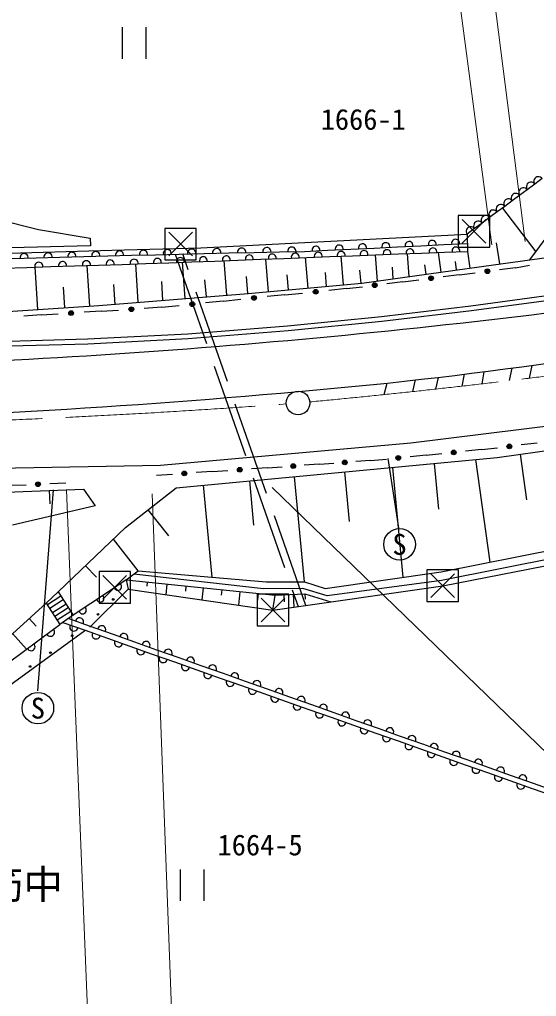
# Model space of a CAD drawing. Units: millimetres, scale not verified. Extents: x 40000 to 680000, y 20000 to 380000.
# Drawn here: x 450322 to 483058, y 242531 to 304343 of the extents above; entities that cross this region are included whole.
import ezdxf
from ezdxf.enums import TextEntityAlignment as Align

# ---------------------------------------------------------------- set-up
doc = ezdxf.new("R2010")
doc.units = ezdxf.units.MM
doc.header["$LTSCALE"] = 1000
doc.linetypes.add('CHAIN', pattern=[18.5, 12, -1.5, 3.5, -1.5])
doc.linetypes.add('DASHED', pattern=[7.5, 6, -1.5])
for name, color, linetype, lineweight in [('M-BGD', 7, 'Continuous', 25), ('M-BGD-EXST', 7, 'Continuous', 25), ('M-BMK', 2, 'CHAIN', 13), ('M-BMK-SRVR', 3, 'Continuous', 25), ('M-STR-HTXT', 7, 'Continuous', 13), ('M-STR-STRC', 7, 'Continuous', 25)]:
    doc.layers.add(name, color=color, linetype=linetype, lineweight=lineweight)
doc.layers.add('M-BMK-HTXT', color=7, linetype='Continuous')
doc.styles.add('ＭＳ ゴシック', font='')
doc.styles.get('ＭＳ ゴシック').set_extended_font_data('MS Gothic')

msp = doc.modelspace()

# ---------------------------------------------------------------- linework, layer by layer
at = {"layer": 'M-BGD'}
for p, q in [((482630, 289137), (486948, 294948)), ((483427, 294280), (482950, 293928)), ((482950, 293928), (482474, 293577)), ((443218, 293169), (451518, 291056)), ((481997, 293225), (481521, 292874)), ((482474, 293577), (481997, 293225)), ((481044, 292522), (480568, 292170)), ((480899, 292414), (483009, 289647)), ((481521, 292874), (481044, 292522)), ((480091, 291819), (479615, 291467)), ((480568, 292170), (480091, 291819)), ((479615, 291467), (479138, 291115)), ((451518, 291056), (454791, 290518)), ((454791, 290518), (454810, 290028)), ((461801, 289903), (478662, 290764)), ((479138, 291115), (478662, 290764)), ((478662, 290764), (478686, 289675)), ((454810, 290028), (446165, 289799)), ((456171, 289750), (461801, 289903)), ((472781, 289887), (474254, 289960)), ((474254, 289960), (475728, 290033)), ((475728, 290033), (477201, 290106)), ((477201, 290106), (478675, 290179)), ((480503, 290212), (480716, 288881)), ((448590, 289526), (456171, 289750)), ((451372, 289256), (452883, 289298)), ((452883, 289298), (454394, 289340)), ((454394, 289340), (455905, 289382)), ((455905, 289382), (457416, 289424)), ((457416, 289424), (458927, 289466)), ((458927, 289466), (460438, 289508)), ((460438, 289508), (462022, 289540)), ((462022, 289540), (463607, 289572)), ((463607, 289572), (465191, 289604)), ((465191, 289604), (466776, 289636)), ((466776, 289636), (468360, 289668)), ((467055, 289232), (468509, 289287)), ((468360, 289668), (469834, 289741)), ((468419, 289284), (468572, 287347)), ((468509, 289287), (469962, 289342)), ((469834, 289741), (471307, 289814)), ((469962, 289342), (471416, 289398)), ((470675, 289370), (470819, 287550)), ((471307, 289814), (472781, 289887)), ((471416, 289398), (472870, 289453)), ((472838, 289452), (472970, 287793)), ((472870, 289453), (474324, 289509)), ((474324, 289509), (475778, 289564)), ((474867, 289529), (474982, 288076)), ((475778, 289564), (477232, 289619)), ((476829, 289604), (477004, 288361)), ((477232, 289619), (478686, 289675)), ((478686, 289675), (478835, 288618)), ((480346, 288831), (484820, 289431)), ((449276, 288616), (450785, 288664)), ((449861, 289213), (451372, 289256)), ((450785, 288664), (452295, 288711)), ((451289, 288679), (451465, 286002)), ((452295, 288711), (453804, 288758)), ((453804, 288758), (455313, 288805)), ((454577, 288782), (454745, 286217)), ((455313, 288805), (456822, 288852)), ((456822, 288852), (458331, 288899)), ((457665, 288878), (457824, 286453)), ((458331, 288899), (459785, 288955)), ((459785, 288955), (461239, 289010)), ((460631, 288987), (460782, 286687)), ((461239, 289010), (462693, 289065)), ((462693, 289065), (464147, 289121)), ((463265, 289087), (463438, 286898)), ((464147, 289121), (465601, 289176)), ((465601, 289176), (467055, 289232)), ((465898, 289188), (466062, 287120)), ((471998, 287656), (480346, 288831)), ((473910, 288667), (473968, 287933)), ((475972, 288816), (476055, 288227)), ((477900, 289042), (477977, 288498)), ((481735, 288636), (482621, 288797)), ((464677, 288084), (464763, 287003)), ((467253, 288197), (467330, 287235)), ((469679, 288328), (469749, 287453)), ((471860, 288479), (471926, 287650)), ((478167, 288196), (477147, 288070)), ((478167, 288196), (479186, 288322)), ((481735, 288636), (480715, 288510)), ((456275, 287570), (456357, 286322)), ((459303, 287760), (459381, 286576)), ((462045, 287877), (462131, 286795)), ((464799, 287006), (471998, 287656)), ((471030, 287316), (472049, 287441)), ((474598, 287756), (473579, 287630)), ((474598, 287756), (475618, 287882)), ((453091, 287420), (453177, 286114)), ((455351, 286256), (464799, 287006)), ((467123, 286923), (466007, 286811)), ((467123, 286923), (468239, 287035)), ((471030, 287316), (469914, 287203)), ((478903, 286231), (485957, 287180)), ((478941, 285933), (486003, 286883)), ((445053, 285582), (455351, 286256)), ((459309, 286137), (460425, 286250)), ((463216, 286530), (462100, 286418)), ((463216, 286530), (464332, 286642)), ((473234, 285550), (478903, 286231)), ((451685, 285650), (450596, 285580)), ((451685, 285650), (452774, 285720)), ((455497, 285894), (454408, 285824)), ((455497, 285894), (456586, 285963)), ((459309, 286137), (458220, 286068)), ((473267, 285251), (478941, 285933)), ((460974, 284455), (467298, 284966)), ((467298, 284966), (473234, 285550)), ((467325, 284667), (473267, 285251)), ((454634, 284131), (460974, 284455)), ((460993, 284156), (467325, 284667)), ((447218, 283920), (454634, 284131)), ((447226, 283620), (454645, 283831)), ((454645, 283831), (460993, 284156)), ((480574, 276630), (503616, 279856)), ((483107, 277544), (482097, 277426)), ((479573, 277130), (478570, 277031)), ((479573, 277130), (480583, 277249)), ((460236, 274708), (480574, 276630)), ((472552, 276437), (471620, 276371)), ((472552, 276437), (473555, 276536)), ((476063, 276784), (475060, 276685)), ((476063, 276784), (477065, 276883)), ((480129, 270015), (479221, 276502)), ((482440, 273955), (482036, 276835)), ((462513, 275744), (461510, 275677)), ((462513, 275744), (463516, 275810)), ((466023, 275975), (465020, 275909)), ((466023, 275975), (466956, 276041)), ((469288, 276206), (468355, 276140)), ((469288, 276206), (470220, 276272)), ((471210, 272576), (470913, 275717)), ((474613, 269057), (473957, 276005)), ((476879, 273366), (476606, 276255)), ((459003, 275512), (460006, 275578)), ((465169, 272344), (464904, 275150)), ((468373, 268775), (467745, 275418)), ((439984, 274079), (454379, 274635)), ((449724, 274878), (450733, 274912)), ((452260, 273705), (452227, 274552)), ((453256, 274999), (452247, 274964)), ((454379, 274635), (455111, 273584)), ((457041, 272196), (460236, 274708)), ((462514, 269068), (461966, 274872)), ((455111, 273584), (449878, 272350)), ((459770, 271672), (458473, 273322)), ((477014, 269401), (497183, 273379)), ((497286, 272864), (477050, 268853)), ((452766, 268128), (457041, 272196)), ((477118, 268521), (497387, 272461)), ((457839, 269469), (456270, 271463)), ((455189, 269055), (454500, 269778)), ((457080, 268887), (455959, 268143)), ((457080, 268887), (457839, 269469)), ((457080, 268887), (457210, 268295)), ((457080, 268887), (466503, 267914)), ((465780, 268321), (457551, 269248)), ((457839, 269469), (465942, 268775)), ((469680, 268351), (477014, 269401)), ((454770, 265901), (457210, 268295)), ((457210, 268295), (466373, 266978)), ((458399, 268491), (458425, 268748)), ((459599, 267951), (459668, 268620)), ((460848, 268185), (460880, 268494)), ((461892, 267622), (461971, 268382)), ((468273, 268351), (465780, 268321)), ((465942, 268775), (468373, 268775)), ((466373, 266978), (477118, 268521)), ((469809, 267880), (468273, 268351)), ((468373, 268775), (469680, 268351)), ((477050, 268853), (469809, 267880)), ((452010, 267423), (452766, 268128)), ((452943, 267854), (452088, 267302)), ((452766, 268128), (453718, 266654)), ((455959, 268143), (454839, 267398)), ((463120, 267920), (463155, 268260)), ((464201, 267290), (464289, 268143)), ((465412, 267607), (465455, 268022)), ((466373, 266978), (466503, 267914)), ((466503, 267914), (468384, 268011)), ((467105, 267510), (467082, 267944)), ((467720, 267172), (467679, 267975)), ((468384, 268011), (470031, 267504)), ((468429, 267663), (468411, 268003)), ((445192, 261230), (452010, 267423)), ((452010, 267423), (452881, 266072)), ((453089, 267628), (452233, 267076)), ((453269, 267351), (452413, 266798)), ((453412, 267128), (452556, 266576)), ((454839, 267398), (453718, 266654)), ((451379, 265956), (450934, 266446)), ((453567, 266888), (452711, 266335)), ((453718, 266654), (452881, 266072)), ((454810, 265941), (453407, 266438)), ((451643, 265156), (452881, 266072)), ((453062, 266198), (454478, 265698)), ((456213, 265444), (454810, 265941)), ((442761, 257173), (454457, 265679)), ((450768, 264509), (449880, 265488)), ((454478, 265698), (455893, 265198)), ((455893, 265198), (457308, 264698)), ((457616, 264948), (456213, 265444)), ((450405, 264241), (451643, 265156)), ((457308, 264698), (458724, 264198)), ((459020, 264451), (457616, 264948)), ((449167, 263325), (450405, 264241)), ((458724, 264198), (460139, 263698)), ((460423, 263954), (459020, 264451)), ((461826, 263457), (460423, 263954)), ((460139, 263698), (461555, 263198)), ((463229, 262960), (461826, 263457)), ((461555, 263198), (462970, 262698)), ((464632, 262463), (463229, 262960)), ((462970, 262698), (464385, 262198)), ((464385, 262198), (465801, 261698)), ((466035, 261967), (464632, 262463)), ((465801, 261698), (467216, 261197)), ((467438, 261470), (466035, 261967)), ((468841, 260973), (467438, 261470)), ((467216, 261197), (468632, 260697)), ((470244, 260476), (468841, 260973)), ((468632, 260697), (470047, 260197)), ((471647, 259979), (470244, 260476)), ((470047, 260197), (471462, 259697)), ((471462, 259697), (472878, 259197)), ((473050, 259482), (471647, 259979)), ((472878, 259197), (474293, 258697)), ((474453, 258985), (473050, 259482)), ((474293, 258697), (475709, 258197)), ((475856, 258489), (474453, 258985)), ((477259, 257992), (475856, 258489)), ((475709, 258197), (477124, 257697)), ((478662, 257495), (477259, 257992)), ((477124, 257697), (478539, 257197)), ((478539, 257197), (479955, 256697)), ((480066, 256998), (478662, 257495)), ((479955, 256697), (481370, 256197)), ((481469, 256501), (480066, 256998)), ((481370, 256197), (482786, 255697)), ((482872, 256004), (481469, 256501)), ((484275, 255508), (482872, 256004)), ((482786, 255697), (484201, 255197))]:
    msp.add_line(p, q, dxfattribs=at)
at = {"layer": 'M-BGD', "linetype": 'DASHED'}
for p, q in [((460178, 289500), (467963, 267207)), ((468448, 267276), (460657, 289512))]:
    msp.add_line(p, q, dxfattribs=at)
at = {"layer": 'M-BGD'}
for centre, radius in [((476382, 287976), 150), ((476382, 287976), 99), ((479951, 288416), 150), ((479951, 288416), 99), ((479951, 288416), 49), ((472814, 287536), 150), ((472814, 287536), 99), ((472814, 287536), 49), ((476382, 287976), 49), ((465170, 286727), 150), ((465170, 286727), 99), ((469076, 287119), 150), ((469076, 287119), 99), ((469076, 287119), 49), ((461263, 286334), 150), ((461263, 286334), 99), ((461263, 286334), 49), ((465170, 286727), 49), ((453591, 285772), 150), ((453591, 285772), 99), ((453591, 285772), 49), ((457403, 286016), 150), ((457403, 286016), 99), ((457403, 286016), 49), ((477818, 276957), 150), ((477818, 276957), 99), ((477818, 276957), 49), ((481340, 277337), 150), ((481340, 277337), 99), ((481340, 277337), 49), ((470920, 276321), 150), ((470920, 276321), 99), ((470920, 276321), 49), ((474307, 276610), 150), ((474307, 276610), 99), ((474307, 276610), 49), ((460758, 275628), 150), ((460758, 275628), 99), ((464268, 275859), 150), ((464268, 275859), 99), ((464268, 275859), 49), ((467655, 276090), 150), ((467655, 276090), 99), ((467655, 276090), 49), ((451490, 274938), 150), ((460758, 275628), 49), ((451490, 274938), 99), ((451490, 274938), 49), ((456255, 267651), 50), ((455287, 266708), 50), ((453656, 265358), 50), ((452280, 264287), 50), ((450993, 263408), 50)]:
    msp.add_circle(centre, radius, dxfattribs=at)
for centre, radius, start, end in [((483186, 294107), 296, 35.67764, 217.17593), ((482233, 293404), 296, 35.67764, 217.17593), ((482710, 293756), 296, 35.67786, 217.17611), ((481280, 292701), 296, 35.68053, 217.17344), ((481757, 293052), 296, 35.67764, 217.17593), ((480804, 292349), 296, 35.67764, 217.17593), ((479851, 291646), 296, 35.67764, 217.17593), ((480327, 291997), 296, 35.67822, 217.1769), ((478898, 290943), 296, 35.67976, 217.17536), ((479374, 291294), 296, 35.67841, 217.17401), ((465983, 289653), 266, 353.88145, 188.43103), ((467567, 289685), 266, 353.88042, 188.4321), ((469094, 289753), 251, 351.51866, 194.16217), ((470568, 289826), 251, 351.51857, 194.16226), ((472041, 289899), 251, 351.51866, 194.16217), ((473515, 289973), 251, 351.51837, 194.16012), ((474989, 290046), 251, 351.51941, 194.15897), ((476462, 290119), 251, 351.51837, 194.16012), ((477936, 290192), 251, 351.51837, 194.16012), ((477957, 289699), 248, 350.08173, 194.28324), ((450615, 289279), 256, 351.63526, 191.55157), ((452126, 289321), 256, 351.63414, 191.55275), ((453637, 289363), 256, 351.63419, 191.5527), ((455148, 289405), 256, 351.63526, 191.55157), ((456659, 289447), 256, 351.63414, 191.55275), ((458170, 289489), 256, 351.63419, 191.5527), ((459681, 289531), 256, 351.63526, 191.55157), ((460510, 289034), 248, 350.0836, 194.28137), ((461229, 289557), 266, 353.88042, 188.4321), ((461964, 289090), 248, 350.08245, 194.28261), ((462814, 289589), 266, 353.88145, 188.43103), ((463418, 289145), 248, 350.08173, 194.28324), ((464398, 289621), 266, 353.88042, 188.4321), ((464872, 289200), 248, 350.08173, 194.28324), ((466326, 289256), 248, 350.08173, 194.28324), ((467780, 289311), 248, 350.08173, 194.28324), ((469234, 289367), 248, 350.08173, 194.28324), ((470687, 289422), 248, 350.08389, 194.28344), ((472141, 289477), 248, 350.0836, 194.28137), ((473595, 289533), 248, 350.08059, 194.28447), ((475049, 289588), 248, 350.08173, 194.28324), ((476503, 289644), 248, 350.08173, 194.28324), ((451539, 288732), 256, 351.7679, 191.80972), ((453048, 288779), 256, 351.7679, 191.80972), ((454557, 288826), 256, 351.76796, 191.80966), ((456066, 288873), 256, 351.76796, 191.80966), ((457575, 288920), 256, 351.76796, 191.80966), ((459056, 288979), 248, 350.08173, 194.28324), ((456556, 268459), 234, 197.12929, 50.046), ((455436, 267715), 234, 197.12831, 50.04485), ((454315, 266971), 234, 197.12913, 50.04262), ((454125, 266234), 253, 329.67441, 171.3265), ((453755, 265905), 254, 150.1952, 350.88751), ((455528, 265738), 253, 329.67572, 171.32378), ((452286, 265582), 260, 207.58705, 45.39552), ((455170, 265405), 254, 150.1952, 350.88751), ((456931, 265241), 253, 329.67617, 171.32551), ((451048, 264666), 260, 207.58705, 45.39552), ((456586, 264905), 254, 150.1952, 350.88751), ((458334, 264744), 253, 329.67555, 171.32613), ((458001, 264405), 254, 150.1952, 350.88751), ((459416, 263905), 254, 150.19538, 350.88517), ((459737, 264247), 253, 329.67635, 171.32315), ((461140, 263750), 253, 329.67555, 171.32613), ((460832, 263405), 254, 150.1952, 350.88751), ((462543, 263253), 253, 329.67635, 171.32315), ((462247, 262905), 254, 150.1952, 350.88751), ((463946, 262757), 253, 329.67555, 171.32613), ((463663, 262405), 254, 150.19582, 350.88689), ((465349, 262260), 253, 329.67617, 171.32551), ((465078, 261905), 254, 150.19582, 350.88689), ((466493, 261404), 254, 150.1952, 350.88751), ((466752, 261763), 253, 329.67572, 171.32378), ((468155, 261266), 253, 329.67617, 171.32551), ((467909, 260904), 254, 150.19538, 350.88517), ((469558, 260769), 253, 329.67572, 171.32378), ((469324, 260404), 254, 150.19538, 350.88517), ((470961, 260272), 253, 329.67617, 171.32551), ((470740, 259904), 254, 150.1952, 350.88751), ((472364, 259775), 253, 329.67572, 171.32378), ((472155, 259404), 254, 150.1952, 350.88751), ((473570, 258904), 254, 150.1952, 350.88751), ((473768, 259279), 253, 329.67635, 171.32315), ((475171, 258782), 253, 329.67555, 171.32613), ((474986, 258404), 254, 150.1952, 350.88751), ((476574, 258285), 253, 329.67635, 171.32315), ((476401, 257904), 254, 150.1952, 350.88751), ((477977, 257788), 253, 329.67555, 171.32613), ((477817, 257404), 254, 150.19538, 350.88517), ((479380, 257291), 253, 329.67635, 171.32315), ((479232, 256904), 254, 150.1952, 350.88751), ((480647, 256404), 254, 150.1952, 350.88751), ((480783, 256794), 253, 329.67572, 171.32378), ((482186, 256298), 253, 329.67617, 171.32551), ((482063, 255904), 254, 150.1952, 350.88751)]:
    msp.add_arc(centre, radius, start, end, dxfattribs=at)
at = {"layer": 'M-BGD-EXST'}
for p, q in [((456820, 303857), (456820, 301857)), ((458320, 303857), (458320, 301857)), ((480095, 291944), (478095, 291944)), ((478095, 291944), (478095, 289944)), ((480095, 289944), (480095, 291944)), ((478345, 290194), (479845, 291694)), ((478345, 291694), (479845, 290194)), ((461517, 291132), (459517, 291132)), ((459517, 291132), (459517, 289132)), ((459767, 289382), (461267, 290882)), ((459767, 290882), (461267, 289382)), ((461517, 289132), (461517, 291132)), ((478095, 289944), (480095, 289944)), ((459517, 289132), (461517, 289132)), ((473638, 276575), (474328, 272177)), ((451485, 261874), (452476, 274587)), ((478118, 269521), (476118, 269521)), ((476118, 269521), (476118, 267521)), ((478118, 267521), (478118, 269521)), ((457356, 269423), (455356, 269423)), ((455356, 269423), (455356, 267423)), ((455606, 267673), (457106, 269173)), ((455606, 269173), (457106, 267673)), ((457356, 267423), (457356, 269423)), ((476368, 267771), (477868, 269271)), ((476368, 269271), (477868, 267771)), ((467373, 267978), (465373, 267978)), ((465373, 267978), (465373, 265978)), ((465623, 266228), (467123, 267728)), ((465623, 267728), (467123, 266228)), ((467373, 265978), (467373, 267978)), ((455356, 267423), (457356, 267423)), ((476118, 267521), (478118, 267521)), ((465373, 265978), (467373, 265978)), ((460486, 250571), (460486, 248571)), ((461986, 250571), (461986, 248571))]:
    msp.add_line(p, q, dxfattribs=at)
for centre in [(474387, 271133), (451484, 260773)]:
    msp.add_circle(centre, 1000, dxfattribs=at)
at = {"layer": 'M-BMK'}
for centre, radius, start, end in [((422710, 770728), 492731, 275.35648, 283.46689), ((427452, 813964), 535419, 268.8038, 274.25867)]:
    msp.add_arc(centre, radius, start, end, dxfattribs=at)
at = {"layer": 'M-BMK-SRVR'}
msp.add_circle((467960, 280079), 750, dxfattribs=at)
at = {"layer": 'M-STR-HTXT'}
for p, q in [((474501, 333272), (480234, 290086)), ((482333, 290296), (476894, 333203)), ((453302, 274589), (454815, 236825)), ((466317, 274728), (484655, 256995)), ((460131, 236871), (458732, 274324))]:
    msp.add_line(p, q, dxfattribs=at)
at = {"layer": 'M-STR-STRC'}
for p, q in [((478476, 281902), (478329, 281146)), ((479734, 282059), (479593, 281292)), ((481499, 282289), (481328, 281496)), ((482765, 282459), (482592, 281650)), ((473404, 280612), (473594, 281339)), ((475233, 280805), (475407, 281539)), ((476835, 281704), (476665, 280960)), ((490331, 279433), (475094, 277543)), ((475094, 277543), (459255, 276122)), ((459255, 276122), (442087, 275824))]:
    msp.add_line(p, q, dxfattribs=at)
for centre, radius, start, end in [((439168, 601235), 321743, 276.148, 282.24967), ((423312, 777508), 495422, 270.23538, 276.99722), ((419626, 820993), 542346, 268.06271, 275.7142)]:
    msp.add_arc(centre, radius, start, end, dxfattribs=at)

# ---------------------------------------------------------------- texts
at = {"layer": 'M-BGD-EXST', "style": 'ＭＳ ゴシック'}
for p in [(474387, 271133), (451484, 260773)]:
    msp.add_text('S', height=1320, dxfattribs=at).set_placement(p, align=Align.MIDDLE_CENTER)
at = {"layer": 'M-BMK-HTXT', "style": 'ＭＳ ゴシック'}
for s, height, p in [('1666-1', 1320, (472089, 298027)), ('1664-5', 1320, (465556, 252117)), ('字いの筋中', 1833, (446818, 249622))]:
    msp.add_text(s, height=height, dxfattribs=at).set_placement(p, align=Align.MIDDLE_CENTER)

doc.saveas('drawing.dxf')
